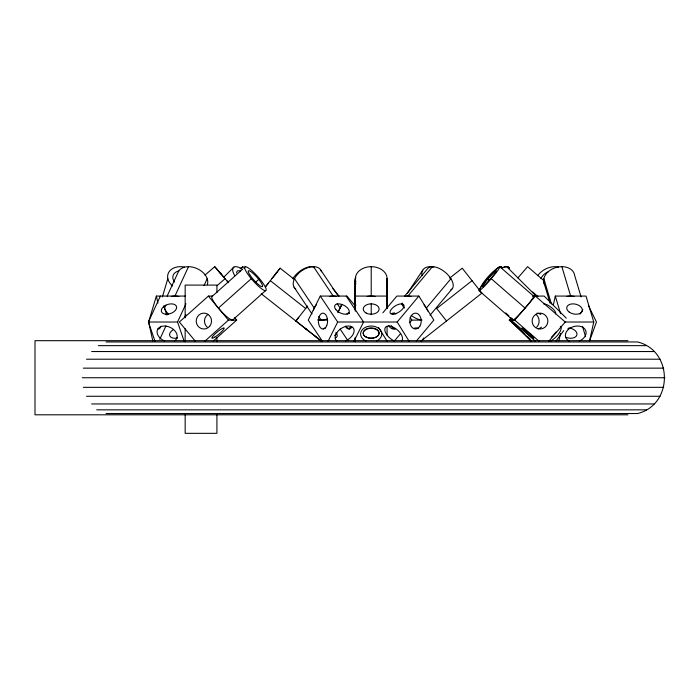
<?xml version="1.0" encoding="UTF-8"?>
<svg xmlns="http://www.w3.org/2000/svg" width="700" height="700" viewBox="0 0 700 700"><rect width="100%" height="100%" fill="white"/><g stroke="black" fill="none" stroke-linecap="round" stroke-linejoin="round"><path stroke-width="1.05" d="M355.303 311.211L355.355 278.688M355.32 338.494L355.311 341.74L355.303 337.321M371.219 314.676L371.227 303.783M371.201 296.074L371.227 266.665M386.846 306.005A15.881 12.023 0.1 0 1 387.091 308.123L387.118 278.688M355.18 308.84L355.276 280.683M355.197 341.276L355.206 338.074M386.951 307.773L387.047 280.683L387.17 307.773M106.085 413.543L637.534 413.543C673.339 404.906 673.339 350.578 637.534 341.95L106.085 341.95M553.298 305.086L555.31 296.074L585.996 296.074L593.758 322.017L589.558 340.839M558.871 340.839L560.508 333.515M185.351 296.074L156.362 296.074L148.61 322.017L152.801 340.839M162.374 296.94L167.825 278.688M589.514 341.058L596.461 322.017L588.455 305.681M154.954 341.058L148.409 322.017L160.37 296.074M167.099 296.205L177.949 272.676A15.881 11.034 24.8 0 1 196.341 268.284A15.881 11.034 24.8 0 1 207.314 284.699M164.5 308.096L165.856 305.156M174.939 296.074L188.501 266.665M159.775 339.334L165.97 325.885M184.091 341.058L177.555 322.017L185.972 303.756M204.032 285.556L207.2 278.688M355.136 305.804L346.946 296.074L320.276 296.074L308.245 320.119L322.656 341.591M337.838 312.716L342.002 304.395M328.072 341.25L337.689 322.017L320.276 296.074M353.955 341.25L363.58 322.017L346.159 296.074M407.348 293.352L422.739 270.191M421.312 341.591L423.692 338.012M511.446 318.404L510.16 320.119L530.827 340.725M511.534 318.404L510.256 320.119L531.676 341.486M556.028 340.909L563.727 330.601M294.438 279.466L280.123 268.205L272.011 278.53M275.984 273.481L276.85 272.361L274.925 274.803M298.743 317.336L295.846 320.994L321.116 340.9M265.37 286.921L268.59 282.835M265.414 286.921L280.123 268.205M307.659 306.014L295.82 320.994L297.176 319.322M336.192 333.9L334.88 335.562L336.892 333.069M511.131 317.713L509.145 320.119L524.344 333.812M382.874 312.812L396.865 296.074L418.854 296.074L433.834 320.119L416.342 341.04M404.731 296.047L427.945 268.284A15.881 8.321 39.9 0 1 446.731 273.613A15.881 8.321 39.9 0 1 450.73 289.993M407.864 296.074L432.442 266.665M337.689 322.017L397.171 322.017L418.854 296.074M394.354 341.04L400.645 333.506M409.745 322.63L411.845 320.119L421.838 320.119M426.344 308.096L450.923 278.688M430.062 315.236L451.911 289.1M535.343 341.154L511.131 320.119L512.505 318.517M511.131 320.119L514.754 320.119L535.378 296.074L565.241 322.017L548.887 341.084M517.913 277.918L527.616 266.665L544.653 281.374M223.335 277.637L233.914 267.076M242.191 269.535L212.502 296.074L208.373 296.074L179.349 322.017L195.248 341.084M243.793 268.1L245.394 266.665M218.4 308.096L251.291 278.688M255.535 282.275L259.543 278.688M205.039 341.023L228.419 320.119L236.67 320.119L234.666 317.713M232.54 320.119L265.44 290.719A15.881 3.124 48.2 0 0 253.977 272.676A15.881 3.124 48.2 0 0 246.838 272.676A15.881 3.124 48.2 0 0 265.44 290.719M213.29 341.023L236.67 320.119M240.17 268.817L242.646 266.665M205.004 275.074L214.734 266.665L221.664 274.68M216.991 285.696L225.102 278.688M449.601 278.145L462.227 268.205L481.871 293.169L420.368 341.565M472.054 280.683L436.686 308.516L446.512 320.994M387.082 296.074L355.32 296.074L355.329 310.284M533.19 296.074L544.128 296.074L566.317 318.203M317.957 320.119L327.661 320.119M148.409 322.017L177.555 322.017M564.839 322.017L593.758 322.017M627.944 340.681L35 340.681L35 414.803L627.944 414.803M98.324 345.651L646.468 345.651M91.656 351.54L654.15 351.54M86.546 359.214L660.039 359.214M83.326 368.148L663.74 368.148M82.233 377.746L665 377.746M83.326 387.336L663.74 387.336M86.546 396.27L660.039 396.27M91.656 403.944L654.15 403.944M96.696 409.841L646.468 409.841M306.425 329.315L305.244 328.387L307.738 330.365M316.461 337.225L317.651 338.152L315.158 336.184M270.331 280.683L305.69 308.516M261.319 293.825L322.009 341.565M532.648 291.996L537.521 296.196M499.721 266.665L533.566 296.074M491.225 278.688L525.07 308.096M487.602 278.688L489.248 280.123M514.754 320.119L538.965 341.154M479.106 290.719L512.942 320.119A15.881 1.374 -49 0 0 526.4 306.53A15.881 1.374 -49 0 0 532.744 296.485M500.929 266.665L502.521 268.1M505.724 312.944L508.909 315.814M527.546 336.691L529.944 338.852M506.686 266.665L536.174 296.074M219.126 271.749L218.19 270.672L220.211 273.026M219.931 272.676L228.568 282.695L226.914 280.77M223.317 276.614L214.734 266.665M332.911 288.697L339.098 296.047M208.373 296.074L228.419 320.119M320.871 270.191L338.214 296.03M313.477 266.665L333.217 296.074M337.155 303.642L340.148 308.096M340.139 329.061L347.944 340.699M294.516 278.688L314.256 308.096M318.797 316.558L321.186 320.119M294.061 287.192L312.007 313.924M401.476 303.467L404.355 308.096M410.113 317.345L411.845 320.119M397.171 322.017L409.264 341.442M378.63 327.565L387.275 341.442M163.817 306.092L166.915 315.105M581.061 296.87L574.7 275.581A15.881 11.611 -16.6 0 0 555.782 267.584A15.881 11.611 -16.6 0 0 544.556 284.699M582.505 326.349L585.602 336.726M561.864 266.665L570.649 296.074M555.31 296.074L560.586 313.714M543.839 278.688L551.416 304.036M543.673 281.803L550.034 303.1M156.362 296.074L157.929 303.082M355.311 280.683L355.338 295.671M387.004 278.688L387.03 308.096M387.065 326.392L387.065 335.134M355.233 278.688L355.224 308.516M216.921 292.723L216.921 285.092L185.159 285.092L185.159 317.791M216.921 337.418L216.921 341.775M216.921 414.803L216.921 433.335L185.159 433.335L185.159 414.803M185.159 328.694L185.159 341.775M536.988 313.154A7.945 7.893 -90 0 1 540.837 314.519M541.503 327.101A7.945 7.893 -90 0 1 537.819 328.877M556.062 331.966A10.588 0.919 -49 0 1 554.321 334.04M553.726 334.74A10.588 0.919 -49 0 1 551.303 337.426M582.837 309.662A15.881 11.611 -16.6 0 1 579.924 314.108M566.589 296.485A15.881 11.611 -16.6 0 1 574.534 296.485M569.074 340.979A10.588 7.744 -16.6 0 1 569.039 328.886A10.588 7.744 -16.6 0 1 584.719 328.886A10.588 7.744 -16.6 0 1 579.303 340.979M568.794 327.959A7.945 5.014 12.6 0 1 576.826 335.169A7.945 5.014 12.6 0 1 565.591 337.146M536.139 314.519A7.945 6.878 -90 0 1 536.716 327.101M501.506 268.284A15.881 6.02 -45.1 0 1 509.46 268.284M533.811 296.485A15.881 6.02 -45.1 0 1 537.924 296.485M560.367 326.296A10.588 4.016 -45.1 0 1 559.247 332.99A10.588 4.016 -45.1 0 1 550.673 340.979M543.567 303.887A7.945 2.599 36.8 0 1 551.793 307.808A7.945 2.599 36.8 0 1 555.476 313.88M355.898 281.803A15.881 12.023 0.1 0 1 370.536 266.683A15.881 12.023 0.1 0 1 386.873 280.779M355.565 310.188A15.881 12.023 0.1 0 1 355.863 304.981M367.089 296.485A15.881 12.023 0.1 0 1 375.314 296.485M365.899 340.979A10.588 8.015 0.1 0 1 363.072 328.886A10.588 8.015 0.1 0 1 379.295 328.886A10.588 8.015 0.1 0 1 376.486 340.979M234.649 275.581A15.881 6.02 45.1 0 1 242.366 269.15M236.67 273.026A10.588 4.016 45.1 0 1 240.24 270.953M501.401 268.284A15.881 6.011 -45.1 0 1 509.338 268.284M351.846 327.101A7.945 4.603 -90 0 1 345.363 326.226M346.876 313.906A7.945 4.603 -90 0 1 349.213 313.154M341.267 304.981A15.881 9.8 -33.9 0 1 338.152 311.211M327.539 318.876A15.881 9.8 -33.9 0 1 318.045 319.707M313.338 310.441A15.881 9.8 -33.9 0 1 316.26 304.981M329.665 296.485A15.881 9.8 -33.9 0 1 336.359 296.485M295.785 289.1A15.881 9.8 -33.9 0 1 301.989 270.567A15.881 9.8 -33.9 0 1 321.519 271.801M336.831 340.979A10.588 6.536 -33.9 0 1 340.585 328.886A10.588 6.536 -33.9 0 1 353.806 328.886A10.588 6.536 -33.9 0 1 345.467 340.979M335.947 332.517A7.945 4.226 26.6 0 1 335.501 337.925M323.26 328.912A7.945 4.226 26.6 0 1 325.719 327.933M391.598 313.582A7.945 5.731 -90 0 1 395.981 313.906M395.421 328.554A7.945 5.731 -90 0 1 388.789 325.561M421.855 320.075A15.881 8.321 39.9 0 1 411.189 315.411M403.891 307.309A15.881 8.321 39.9 0 1 402.22 303.012M405.274 296.485A15.881 8.321 39.9 0 1 410.961 296.485M424.034 304.981A15.881 8.321 39.9 0 1 427.91 311.211M394.319 340.979A10.588 5.547 39.9 0 1 384.834 328.886A10.588 5.547 39.9 0 1 396.069 328.886A10.588 5.547 39.9 0 1 401.651 340.979M414.033 328.256A7.945 3.596 -31.9 0 1 418.171 328.335M386.82 278.451A15.881 12.477 -0.1 0 1 386.829 282.852M355.871 283.973A15.881 12.477 -0.1 0 1 355.854 277.454M537.801 275.581A15.881 10.894 -26.1 0 1 558.53 267.076M540.969 278.688A10.588 7.263 -26.1 0 1 548.301 271.749M480.104 289.1A15.881 3.439 -48 0 1 490.595 274.094A15.881 3.439 -48 0 1 501.769 267.076M395.342 328.983A7.945 4.55 -90 0 1 391.23 325.561M392.411 314.519A7.945 4.55 -90 0 1 394.634 313.154M422.039 275.581A15.881 9.852 33.6 0 1 433.773 267.076M349.869 328.983A7.945 5.775 -90 0 1 345.94 326.226M347.83 313.906A7.945 5.775 -90 0 1 349.265 313.259M292.828 278.688A15.881 8.26 -40.1 0 1 313.845 267.076M348.749 328.37A10.588 5.504 -40.1 0 1 351.05 327.101M242.532 267.076A15.881 1.374 49 0 1 243.469 267.076M172.629 286.011A15.881 11.62 16.6 0 1 168.928 272.011A15.881 11.62 16.6 0 1 184.555 267.076M174.659 282.082A10.588 7.744 16.6 0 1 178.798 270.953M184.809 317.642A7.945 3.159 -90 0 1 185.876 314.519M160.921 326.226A7.945 3.159 -90 0 1 157.946 328.877A10.588 7.35 24.8 0 0 164.64 340.979M168.516 314.108A15.881 11.034 24.8 0 1 164.01 306.005M171.316 296.485A15.881 11.034 24.8 0 1 178.859 296.485M157.903 328.886A10.588 7.35 24.8 0 1 172.786 328.886A10.588 7.35 24.8 0 1 174.352 340.979M177.643 337.925A7.945 4.76 -19 0 1 169.934 336.166A7.945 4.76 -19 0 1 173.031 329.849M207.148 327.101A7.945 7.665 -90 0 1 207.795 314.519M233.266 319.707A15.881 3.124 48.2 0 1 219.739 309.662A15.881 3.124 48.2 0 1 212.502 296.074M569.756 328.23A7.945 7.945 0 0 1 567.788 328.877M546.508 325.561A7.945 7.893 -90 0 0 540.61 313.154A7.945 7.893 -90 0 0 532.884 324.494A7.945 7.893 -90 0 0 546.508 325.561M483.403 287.192A15.881 1.374 -49 0 0 499.844 267.076A15.881 1.374 -49 0 0 484.995 281.803A15.881 1.374 -49 0 0 483.403 287.192M485.406 284.358A10.588 0.919 -49 0 0 496.361 270.953A10.588 0.919 -49 0 0 486.465 280.77A10.588 0.919 -49 0 0 485.406 284.358M523.609 330.015A7.945 0.595 40.6 0 0 533.706 338.249A7.945 0.595 40.6 0 0 526.312 331.012A7.945 0.595 40.6 0 0 523.609 330.015M569.266 312.121A7.945 5.014 12.6 0 0 582.181 311.124A7.945 5.014 12.6 0 0 572.145 303.887A7.945 5.014 12.6 0 0 569.266 312.121M366.223 313.092A7.945 5.189 0 0 0 379.041 309.829A7.945 5.189 0 0 0 368.305 304.211A7.945 5.189 0 0 0 366.223 313.092M366.45 337.269A7.945 5.189 0 0 0 379.041 333.664A7.945 5.189 0 0 0 367.955 328.335A7.945 5.189 0 0 0 366.45 337.269M326.76 325.561A7.945 4.603 -90 0 0 323.33 313.154A7.945 4.603 -90 0 0 318.815 324.494A7.945 4.603 -90 0 0 326.76 325.561M335.877 309.619A7.945 4.226 26.6 0 0 348.565 313.224A7.945 4.226 26.6 0 0 341.329 304.29A7.945 4.226 26.6 0 0 335.877 309.619M419.851 326.226A7.945 5.731 -90 0 0 416.553 313.259A7.945 5.731 -90 0 0 410.095 323.715A7.945 5.731 -90 0 0 419.851 326.226M394.975 313.88A7.945 3.596 -31.9 0 0 403.839 304.99A7.945 3.596 -31.9 0 0 392.236 308.262A7.945 3.596 -31.9 0 0 394.975 313.88M366.389 337.225A7.945 4.909 -0.1 0 0 378.989 333.812A7.945 4.909 -0.1 0 0 367.92 328.773A7.945 4.909 -0.1 0 0 366.389 337.225M165.498 314.178A7.945 4.76 -19 0 0 176.619 307.16A7.945 4.76 -19 0 0 164.771 305.804A7.945 4.76 -19 0 0 165.498 314.178M209.711 326.226A7.945 7.665 -90 0 0 205.284 313.259A7.945 7.665 -90 0 0 196.656 323.715A7.945 7.665 -90 0 0 209.711 326.226M249.699 274.68A10.588 2.083 48.2 0 0 262.098 286.703A10.588 2.083 48.2 0 0 254.459 274.68A10.588 2.083 48.2 0 0 249.699 274.68M214.786 337.146A7.945 1.348 -39.8 0 0 224.193 328.256A7.945 1.348 -39.8 0 0 215.119 333.874A7.945 1.348 -39.8 0 0 214.786 337.146"/></g></svg>
